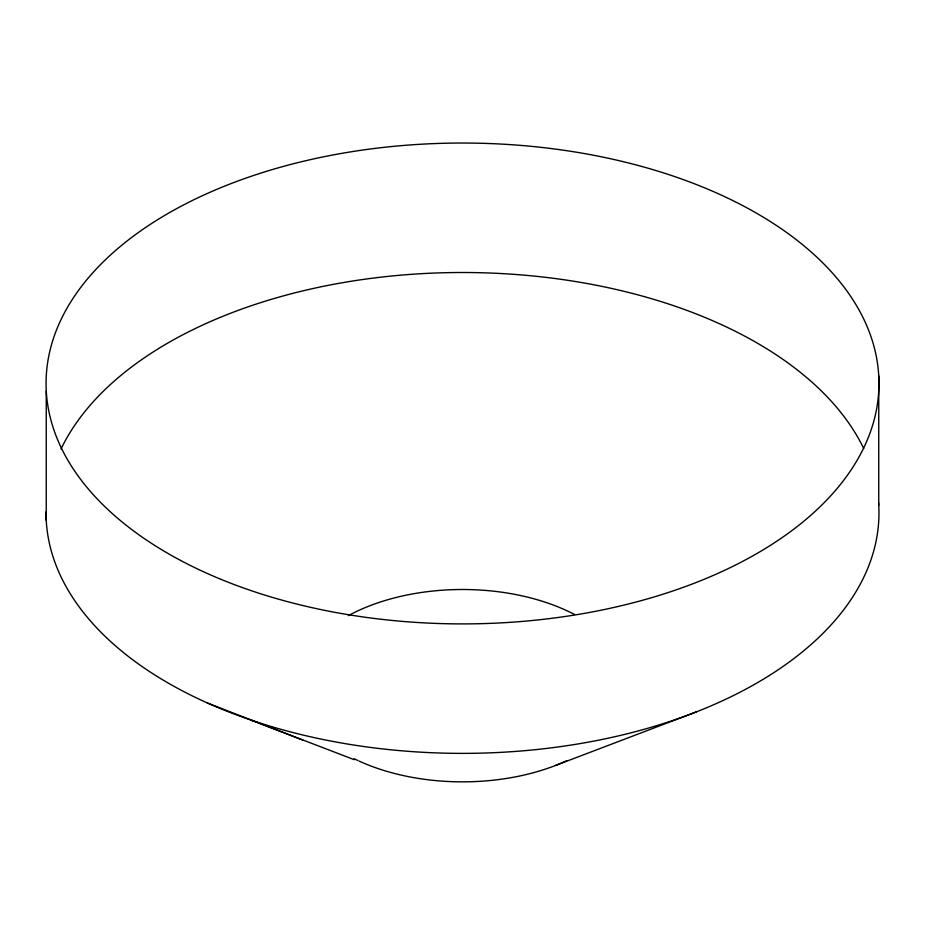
<?xml version="1.0" encoding="UTF-8"?>
<svg xmlns="http://www.w3.org/2000/svg" width="925" height="925" viewBox="0 0 925 925"><rect width="100%" height="100%" fill="white"/><g stroke="black" fill="none" stroke-linecap="round" stroke-linejoin="round"><path stroke-width="1.39" d="M555.393 765.518L696.583 711.799M250.502 719.893L354.183 759.656M207.246 702.931L302.88 740.139M878.75 375.92L878.75 505.385M46.25 391.021L46.25 520.498M878.577 502.645A416.458 240.442 0 0 1 470.49 753.332A416.458 240.442 0 0 1 46.053 511.872M61.027 449.03A416.458 240.442 0 0 1 462.026 272.505A416.458 240.442 0 0 1 863.719 448.498M566.69 760.72A166.581 96.177 0 0 1 359.05 761.055M357.871 760.512A166.581 96.177 0 0 1 354.159 758.731M348.332 615.645A166.581 96.177 0 0 1 574.471 614.466M221.26 579.455A416.458 240.442 0 0 0 877.108 406.098A416.458 240.442 0 0 0 289.132 164.858A416.458 240.442 0 0 0 221.26 579.455"/></g></svg>
